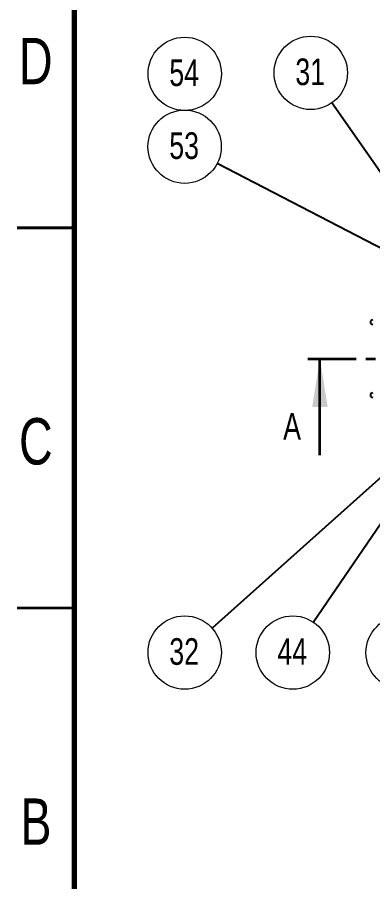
# Model space of a CAD drawing. Header units: millimetres. Extents: x 2 to 418, y 2 to 295.
# Drawn here: x 2.5 to 49.2, y 62.5 to 176.2 of the extents above; entities that cross this region are included whole.
import ezdxf

# ---------------------------------------------------------------- set-up
doc = ezdxf.new("R2010")
doc.units = ezdxf.units.MM
doc.linetypes.add('PHANTOM', pattern=[12.7, 6.35, -1.27, 1.27, -1.27, 1.27, -1.27])
doc.styles.add('SLDTEXTSTYLE0', font='TXT', dxfattribs={"width": 0.75})
doc.dimstyles.new('SLDDIMSTYLE1', dxfattribs={"dimtxt": 0.18, "dimasz": 3.302, "dimexe": 0, "dimexo": 0.0625, "dimgap": 0, "dimtad": 0, "dimtih": 1, "dimtoh": 1, "dimdec": 0, "dimrnd": 1e-09, "dimzin": 0, "dimdsep": 46, "dimtxsty": 'Standard', "dimsah": 1, "dimcen": 0.09, "dimadec": 0, "dimazin": 0, "dimtfac": 3.302, "dimtdec": 0, "dimtofl": 0, "dimtmove": 0, "dimatfit": 3, "dimfxl": 1, "dimfrac": 2, "dimtolj": 1, "dimtzin": 0, "dimarcsym": 0})

# ---------------------------------------------------------------- blocks, each defined once
blk = doc.blocks.new('SW_NOTE_35')
at = {"color": 0, "linetype": 'Continuous', "lineweight": 0}
blk.add_circle((-2.76, 3.95), 4.82, dxfattribs=at)
at = {"color": 0, "linetype": 'Continuous', "lineweight": 0, "insert": (-2.83, 5.84), "char_height": 3.5, "attachment_point": 2, "style": 'SLDTEXTSTYLE0'}
blk.add_mtext('31', dxfattribs=at)
blk = doc.blocks.new('SW_NOTE_36')
at = {"color": 0, "linetype": 'Continuous', "lineweight": 0}
blk.add_circle((-4.28, 2.22), 4.82, dxfattribs=at)
at = {"color": 0, "linetype": 'Continuous', "lineweight": 0, "insert": (-4.35, 4.11), "char_height": 3.5, "attachment_point": 2, "style": 'SLDTEXTSTYLE0'}
blk.add_mtext('53', dxfattribs=at)
blk = doc.blocks.new('SW_NOTE_37')
at = {"color": 0, "linetype": 'Continuous', "lineweight": 0}
blk.add_circle((2.59, 2.62), 4.82, dxfattribs=at)
at = {"color": 0, "linetype": 'Continuous', "lineweight": 0, "insert": (2.52, 4.51), "char_height": 3.5, "attachment_point": 2, "style": 'SLDTEXTSTYLE0'}
blk.add_mtext('54', dxfattribs=at)
blk = doc.blocks.new('SW_NOTE_38')
at = {"color": 0, "linetype": 'Continuous', "lineweight": 0}
blk.add_circle((-3.59, -3.21), 4.82, dxfattribs=at)
at = {"color": 0, "linetype": 'Continuous', "lineweight": 0, "insert": (-3.66, -1.32), "char_height": 3.5, "attachment_point": 2, "style": 'SLDTEXTSTYLE0'}
blk.add_mtext('32', dxfattribs=at)
blk = doc.blocks.new('SW_NOTE_39')
at = {"color": 0, "linetype": 'Continuous', "lineweight": 0}
blk.add_circle((-2.71, -3.98), 4.82, dxfattribs=at)
at = {"color": 0, "linetype": 'Continuous', "lineweight": 0, "insert": (-2.78, -2.09), "char_height": 3.5, "attachment_point": 2, "style": 'SLDTEXTSTYLE0'}
blk.add_mtext('44', dxfattribs=at)
blk = doc.blocks.new('SW_NOTE_40')
at = {"color": 0, "linetype": 'Continuous', "lineweight": 0}
blk.add_circle((-1.19, -4.67), 4.82, dxfattribs=at)
at = {"color": 0, "linetype": 'Continuous', "lineweight": 0, "insert": (-1.27, -2.78), "char_height": 3.5, "attachment_point": 2, "style": 'SLDTEXTSTYLE0'}
blk.add_mtext('44', dxfattribs=at)

msp = doc.modelspace()

# ---------------------------------------------------------------- linework, layer by layer
at = {"color": 7, "linetype": 'Continuous', "lineweight": 70}
msp.add_line((10, 10), (10, 287), dxfattribs=at)
at = {"color": 7, "linetype": 'Continuous', "lineweight": 35}
for p, q in [((2.5, 148.5), (10, 148.5)), ((10, 148.5), (2.5, 148.5)), ((42.274792, 118.588176), (42.274792, 131.288176)), ((10, 98.5), (2.5, 98.5))]:
    msp.add_line(p, q, dxfattribs=at)
at = {"color": 7, "linetype": 'PHANTOM', "lineweight": 35}
msp.add_line((40.687292, 131.288176), (53.393642, 131.288176), dxfattribs=at)
at = {"color": 7, "linetype": 'Continuous', "lineweight": 25}
for centre in [(49.206804, 136.088176), (49.206804, 126.488176)]:
    msp.add_arc(centre, 0.3, 90, 270, dxfattribs=at)
at = {"color": 7, "linetype": 'Continuous', "lineweight": 35}
msp.add_solid([(42.274792, 131.288176), (41.258792, 124.938176), (43.290792, 124.938176)], dxfattribs=at)

# ---------------------------------------------------------------- block references
at = {"color": 7, "linetype": 'Continuous', "lineweight": 0}
for name, p in [('SW_NOTE_37', (21.91093, 166.125193)), ('SW_NOTE_35', (43.824843, 164.919057)), ('SW_NOTE_36', (28.772491, 156.943676)), ('SW_NOTE_38', (28.088967, 95.864554)), ('SW_NOTE_39', (41.412495, 96.634335)), ('SW_NOTE_40', (54.330742, 97.321314))]:
    msp.add_blockref(name, p, dxfattribs=at)

# ---------------------------------------------------------------- texts
at = {"color": 7, "linetype": 'Continuous', "lineweight": 0, "char_height": 6.096, "attachment_point": 2, "style": 'SLDTEXTSTYLE0'}
for s, insert in [('D', (4.93015, 173.47569)), ('C', (4.9365, 123.47569)), ('B', (4.953433, 73.47569))]:
    msp.add_mtext(s, dxfattribs=dict(at, insert=insert))
at = {"color": 7, "linetype": 'Continuous', "insert": (37.441605, 124.145942), "char_height": 3.5, "attachment_point": 1, "style": 'SLDTEXTSTYLE0'}
msp.add_mtext('A', dxfattribs=at)

# ---------------------------------------------------------------- leaders
at = {"color": 7, "linetype": 'Continuous', "lineweight": 0}
for points in [[(59.488857, 142.508176), (43.824843, 164.919057)], [(58.779935, 141.364714), (28.772491, 156.943676)], [(59.491439, 123.928637), (28.088967, 95.864554)], [(59.481381, 123.128176), (41.412495, 96.634335)]]:
    msp.add_leader(points, dimstyle='SLDDIMSTYLE1', dxfattribs=at)

doc.saveas('drawing.dxf')
